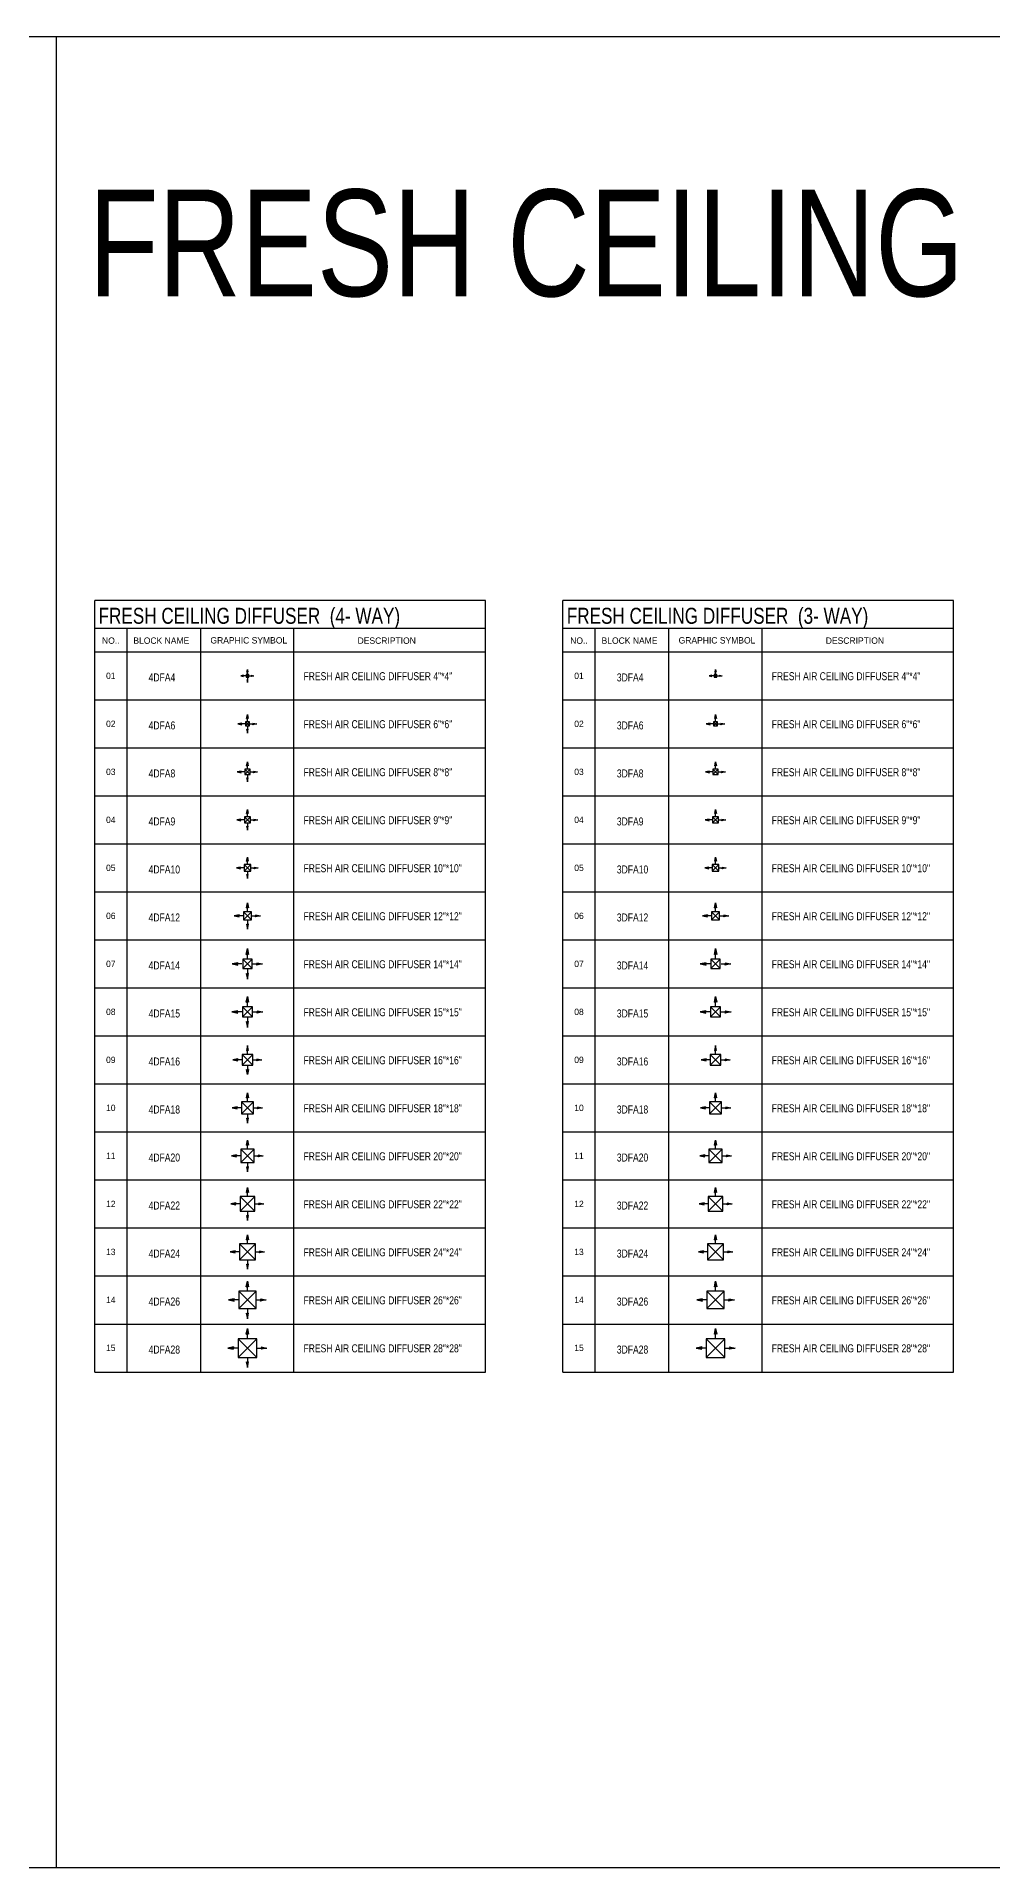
# Model space of a CAD drawing. Header units: millimetres. Extents: x 259256 to 648017, y 366981 to 480499.
# Drawn here: x 434062 to 469895, y 411861 to 480499 of the extents above; entities that cross this region are included whole.
import ezdxf
from ezdxf.enums import TextEntityAlignment as Align

# ---------------------------------------------------------------- set-up
doc = ezdxf.new("R2010")
doc.units = ezdxf.units.MM
doc.layers.get('0').update_dxf_attribs({"color": 254})
for name, color, linetype in [('11-F-A-DUCT', 11, 'Continuous'), ('40-REFERENCE-DRAWINGS-0-35', 40, 'Continuous'), ('FRESH GRILL', 13, 'Continuous')]:
    doc.layers.add(name, color=color, linetype=linetype)
doc.styles.add('STENCIL', font='stencil.shx')
doc.styles.add('style2', font='stencil.shx')

# ---------------------------------------------------------------- blocks, each defined once
blk = doc.blocks.new('4DFA4')
at = {"color": 13}
for p, q in [((-144, 20), (-244, 0)), ((50, 50), (-50, -50)), ((-50, 50), (50, -50)), ((-20, 144), (0, 244)), ((-20, 144), (0, 152)), ((0, 75), (0, 244)), ((0, 244), (20, 144)), ((20, 144), (0, 152)), ((75, 0), (244, 0)), ((144, 20), (244, 0)), ((144, 20), (152, 0)), ((144, -20), (152, 0)), ((244, 0), (144, -20)), ((-75, 0), (-244, 0)), ((-244, 0), (-144, -20)), ((-20, -144), (0, -244)), ((-20, -144), (0, -152)), ((0, -75), (0, -244)), ((20, -144), (0, -152)), ((0, -244), (20, -144))]:
    blk.add_line(p, q, dxfattribs=at)
at = {"color": 12}
blk.add_lwpolyline([(-50, -50), (50, -50), (50, 50), (-50, 50)], close=True, dxfattribs=at)
at = {"color": 13}
for points in [[(-144, 20), (-152, 0), (-244, 0)], [(-20, 144), (0, 152), (0, 244)], [(20, 144), (0, 152), (0, 244)], [(144, 20), (152, 0), (244, 0)], [(144, -20), (152, 0), (244, 0)], [(-144, -20), (-152, 0), (-244, 0)], [(-20, -144), (0, -152), (0, -244)], [(20, -144), (0, -152), (0, -244)]]:
    blk.add_solid(points, dxfattribs=at)
blk = doc.blocks.new('4DFA6')
at = {"color": 13}
for p, q in [((-203.125, 30), (-353.125, 0)), ((-100, 0), (-353.125, 0)), ((-353.125, 0), (-203.125, -30)), ((-203.125, 30), (-215.625, 0)), ((-203.125, -30), (-215.625, 0)), ((75, 75), (-75, -75)), ((-75, 75), (75, -75)), ((-30, 203.125), (0, 353.125)), ((-30, 203.125), (0, 215.625)), ((0, 100), (0, 353.125)), ((0, 353.125), (30, 203.125)), ((30, 203.125), (0, 215.625)), ((100, 0), (353.125, 0)), ((203.125, 30), (353.125, 0)), ((203.125, 30), (215.625, 0)), ((203.125, -30), (215.625, 0)), ((353.125, 0), (203.125, -30)), ((-30, -203.125), (0, -353.125)), ((-30, -203.125), (0, -215.625)), ((0, -100), (0, -353.125)), ((30, -203.125), (0, -215.625)), ((0, -353.125), (30, -203.125))]:
    blk.add_line(p, q, dxfattribs=at)
at = {"color": 12}
blk.add_lwpolyline([(-75, -75), (75, -75), (75, 75), (-75, 75)], close=True, dxfattribs=at)
at = {"color": 13}
for points in [[(-203.125, 30), (-215.625, 0), (-353.125, 0)], [(-203.125, -30), (-215.625, 0), (-353.125, 0)], [(-30, 203.125), (0, 215.625), (0, 353.125)], [(30, 203.125), (0, 215.625), (0, 353.125)], [(203.125, 30), (215.625, 0), (353.125, 0)], [(203.125, -30), (215.625, 0), (353.125, 0)], [(-30, -203.125), (0, -215.625), (0, -353.125)], [(30, -203.125), (0, -215.625), (0, -353.125)]]:
    blk.add_solid(points, dxfattribs=at)
blk = doc.blocks.new('4DFA8')
at = {"color": 13}
for p, q in [((-228.125, 30), (-378.125, 0)), ((-125, 0), (-378.125, 0)), ((-378.125, 0), (-228.125, -30)), ((-228.125, 30), (-240.625, 0)), ((-228.125, -30), (-240.625, 0)), ((100, 100), (-100, -100)), ((-100, 100), (100, -100)), ((-30, 228.125), (0, 378.125)), ((-30, 228.125), (0, 240.625)), ((0, 125), (0, 378.125)), ((0, 378.125), (30, 228.125)), ((30, 228.125), (0, 240.625)), ((125, 0), (378.125, 0)), ((228.125, 30), (378.125, 0)), ((228.125, 30), (240.625, 0)), ((228.125, -30), (240.625, 0)), ((378.125, 0), (228.125, -30)), ((-30, -228.125), (0, -378.125)), ((-30, -228.125), (0, -240.625)), ((0, -125), (0, -378.125)), ((30, -228.125), (0, -240.625)), ((0, -378.125), (30, -228.125))]:
    blk.add_line(p, q, dxfattribs=at)
at = {"color": 12}
blk.add_lwpolyline([(-100, -100), (100, -100), (100, 100), (-100, 100)], close=True, dxfattribs=at)
at = {"color": 13}
for points in [[(-228.125, 30), (-240.625, 0), (-378.125, 0)], [(-228.125, -30), (-240.625, 0), (-378.125, 0)], [(-30, 228.125), (0, 240.625), (0, 378.125)], [(30, 228.125), (0, 240.625), (0, 378.125)], [(228.125, 30), (240.625, 0), (378.125, 0)], [(228.125, -30), (240.625, 0), (378.125, 0)], [(-30, -228.125), (0, -240.625), (0, -378.125)], [(30, -228.125), (0, -240.625), (0, -378.125)]]:
    blk.add_solid(points, dxfattribs=at)
blk = doc.blocks.new('4DFA10')
at = {"color": 13}
for p, q in [((-253.125, 30), (-403.125, 0)), ((-150, 0), (-403.125, 0)), ((-403.125, 0), (-253.125, -30)), ((-253.125, 30), (-265.625, 0)), ((-253.125, -30), (-265.625, 0)), ((125, 125), (-125, -125)), ((-125, 125), (125, -125)), ((-30, 253.125), (0, 403.125)), ((-30, 253.125), (0, 265.625)), ((0, 150), (0, 403.125)), ((0, 403.125), (30, 253.125)), ((30, 253.125), (0, 265.625)), ((150, 0), (403.125, 0)), ((253.125, 30), (403.125, 0)), ((253.125, 30), (265.625, 0)), ((253.125, -30), (265.625, 0)), ((403.125, 0), (253.125, -30)), ((-30, -253.125), (0, -403.125)), ((-30, -253.125), (0, -265.625)), ((0, -150), (0, -403.125)), ((30, -253.125), (0, -265.625)), ((0, -403.125), (30, -253.125))]:
    blk.add_line(p, q, dxfattribs=at)
at = {"color": 12}
blk.add_lwpolyline([(-125, -125), (125, -125), (125, 125), (-125, 125)], close=True, dxfattribs=at)
at = {"color": 13}
for points in [[(-253.125, 30), (-265.625, 0), (-403.125, 0)], [(-253.125, -30), (-265.625, 0), (-403.125, 0)], [(-30, 253.125), (0, 265.625), (0, 403.125)], [(30, 253.125), (0, 265.625), (0, 403.125)], [(253.125, 30), (265.625, 0), (403.125, 0)], [(253.125, -30), (265.625, 0), (403.125, 0)], [(-30, -253.125), (0, -265.625), (0, -403.125)], [(30, -253.125), (0, -265.625), (0, -403.125)]]:
    blk.add_solid(points, dxfattribs=at)
blk = doc.blocks.new('4DFA12')
at = {"color": 13}
for p, q in [((-303.90625, 37.5), (-491.40625, 0)), ((-175, 0), (-491.40625, 0)), ((-491.40625, 0), (-303.90625, -37.5)), ((-303.90625, 37.5), (-319.53125, 0)), ((-303.90625, -37.5), (-319.53125, 0)), ((150, 150), (-150, -150)), ((-150, 150), (150, -150)), ((-37.5, 303.90625), (0, 491.40625)), ((-37.5, 303.90625), (0, 319.53125)), ((0, 175), (0, 491.40625)), ((0, 491.40625), (37.5, 303.90625)), ((37.5, 303.90625), (0, 319.53125)), ((175, 0), (491.40625, 0)), ((303.90625, 37.5), (491.40625, 0)), ((303.90625, 37.5), (319.53125, 0)), ((303.90625, -37.5), (319.53125, 0)), ((491.40625, 0), (303.90625, -37.5)), ((-37.5, -303.90625), (0, -491.40625)), ((-37.5, -303.90625), (0, -319.53125)), ((0, -175), (0, -491.40625)), ((37.5, -303.90625), (0, -319.53125)), ((0, -491.40625), (37.5, -303.90625))]:
    blk.add_line(p, q, dxfattribs=at)
at = {"color": 12}
blk.add_lwpolyline([(-150, -150), (150, -150), (150, 150), (-150, 150)], close=True, dxfattribs=at)
at = {"color": 13}
for points in [[(-303.90625, 37.5), (-319.53125, 0), (-491.40625, 0)], [(-303.90625, -37.5), (-319.53125, 0), (-491.40625, 0)], [(-37.5, 303.90625), (0, 319.53125), (0, 491.40625)], [(37.5, 303.90625), (0, 319.53125), (0, 491.40625)], [(303.90625, 37.5), (319.53125, 0), (491.40625, 0)], [(303.90625, -37.5), (319.53125, 0), (491.40625, 0)], [(-37.5, -303.90625), (0, -319.53125), (0, -491.40625)], [(37.5, -303.90625), (0, -319.53125), (0, -491.40625)]]:
    blk.add_solid(points, dxfattribs=at)
blk = doc.blocks.new('4DFA14')
at = {"color": 13}
for p, q in [((-355, 44), (-573, 0)), ((-204, 0), (-573, 0)), ((-573, 0), (-355, -44)), ((-355, 44), (-373, 0)), ((-355, -44), (-373, 0)), ((175, 175), (-175, -175)), ((-175, 175), (175, -175)), ((-44, 355), (0, 573)), ((-44, 355), (0, 373)), ((0, 204), (0, 573)), ((0, 573), (44, 355)), ((44, 355), (0, 373)), ((204, 0), (573, 0)), ((355, 44), (573, 0)), ((355, 44), (373, 0)), ((355, -44), (373, 0)), ((573, 0), (355, -44)), ((-44, -355), (0, -573)), ((-44, -355), (0, -373)), ((0, -204), (0, -573)), ((44, -355), (0, -373)), ((0, -573), (44, -355))]:
    blk.add_line(p, q, dxfattribs=at)
at = {"color": 12}
blk.add_lwpolyline([(-175, -175), (175, -175), (175, 175), (-175, 175)], close=True, dxfattribs=at)
at = {"color": 13}
for points in [[(-355, 44), (-373, 0), (-573, 0)], [(-355, -44), (-373, 0), (-573, 0)], [(-44, 355), (0, 373), (0, 573)], [(44, 355), (0, 373), (0, 573)], [(355, 44), (373, 0), (573, 0)], [(355, -44), (373, 0), (573, 0)], [(-44, -355), (0, -373), (0, -573)], [(44, -355), (0, -373), (0, -573)]]:
    blk.add_solid(points, dxfattribs=at)
blk = doc.blocks.new('4DFA16')
at = {"color": 13}
for p, q in [((-353.90625, 37.5), (-541.40625, 0)), ((-225, 0), (-541.40625, 0)), ((-541.40625, 0), (-353.90625, -37.5)), ((-353.90625, 37.5), (-369.53125, 0)), ((-353.90625, -37.5), (-369.53125, 0)), ((200, 200), (-200, -200)), ((-200, 200), (200, -200)), ((0, 541.40625), (-37.5, 353.90625)), ((-37.5, 353.90625), (0, 369.53125)), ((0, 225), (0, 541.40625)), ((37.5, 353.90625), (0, 541.40625)), ((37.5, 353.90625), (0, 369.53125)), ((225, 0), (541.40625, 0)), ((353.90625, 37.5), (541.40625, 0)), ((353.90625, 37.5), (369.53125, 0)), ((353.90625, -37.5), (369.53125, 0)), ((541.40625, 0), (353.90625, -37.5)), ((-37.5, -353.90625), (0, -369.53125)), ((0, -541.40625), (-37.5, -353.90625)), ((0, -225), (0, -541.40625)), ((37.5, -353.90625), (0, -541.40625)), ((37.5, -353.90625), (0, -369.53125))]:
    blk.add_line(p, q, dxfattribs=at)
at = {"color": 12}
blk.add_lwpolyline([(-200, -200), (200, -200), (200, 200), (-200, 200)], close=True, dxfattribs=at)
at = {"color": 13}
for points in [[(-353.90625, 37.5), (-369.53125, 0), (-541.40625, 0)], [(-353.90625, -37.5), (-369.53125, 0), (-541.40625, 0)], [(-37.5, 353.90625), (0, 369.53125), (0, 541.40625)], [(37.5, 353.90625), (0, 369.53125), (0, 541.40625)], [(353.90625, 37.5), (369.53125, 0), (541.40625, 0)], [(353.90625, -37.5), (369.53125, 0), (541.40625, 0)], [(-37.5, -353.90625), (0, -369.53125), (0, -541.40625)], [(37.5, -353.90625), (0, -369.53125), (0, -541.40625)]]:
    blk.add_solid(points, dxfattribs=at)
blk = doc.blocks.new('4DFA18')
at = {"color": 13}
for p, q in [((-378.90625, 37.5), (-566.40625, 0)), ((-250, 0), (-566.40625, 0)), ((-566.40625, 0), (-378.90625, -37.5)), ((-378.90625, 37.5), (-394.53125, 0)), ((-378.90625, -37.5), (-394.53125, 0)), ((225, 225), (-225, -225)), ((-225, 225), (225, -225)), ((-37.5, 378.90625), (0, 566.40625)), ((-37.5, 378.90625), (0, 394.53125)), ((0, 250), (0, 566.40625)), ((0, 566.40625), (37.5, 378.90625)), ((37.5, 378.90625), (0, 394.53125)), ((250, 0), (566.40625, 0)), ((378.90625, 37.5), (566.40625, 0)), ((378.90625, 37.5), (394.53125, 0)), ((378.90625, -37.5), (394.53125, 0)), ((566.40625, 0), (378.90625, -37.5)), ((-37.5, -378.90625), (0, -566.40625)), ((-37.5, -378.90625), (0, -394.53125)), ((0, -250), (0, -566.40625)), ((37.5, -378.90625), (0, -394.53125)), ((0, -566.40625), (37.5, -378.90625))]:
    blk.add_line(p, q, dxfattribs=at)
at = {"color": 12}
blk.add_lwpolyline([(-225, -225), (225, -225), (225, 225), (-225, 225)], close=True, dxfattribs=at)
at = {"color": 13}
for points in [[(-378.90625, 37.5), (-394.53125, 0), (-566.40625, 0)], [(-378.90625, -37.5), (-394.53125, 0), (-566.40625, 0)], [(-37.5, 378.90625), (0, 394.53125), (0, 566.40625)], [(37.5, 378.90625), (0, 394.53125), (0, 566.40625)], [(378.90625, 37.5), (394.53125, 0), (566.40625, 0)], [(378.90625, -37.5), (394.53125, 0), (566.40625, 0)], [(-37.5, -378.90625), (0, -394.53125), (0, -566.40625)], [(37.5, -378.90625), (0, -394.53125), (0, -566.40625)]]:
    blk.add_solid(points, dxfattribs=at)
blk = doc.blocks.new('4DFA20')
at = {"color": 13}
for p, q in [((-403.90625, 37.5), (-591.40625, 0)), ((-275, 0), (-591.40625, 0)), ((-591.40625, 0), (-403.90625, -37.5)), ((-403.90625, 37.5), (-419.53125, 0)), ((-403.90625, -37.5), (-419.53125, 0)), ((250, 250), (-250, -250)), ((-250, 250), (250, -250)), ((-37.5, 403.90625), (0, 591.40625)), ((-37.5, 403.90625), (0, 419.53125)), ((0, 275), (0, 591.40625)), ((0, 591.40625), (37.5, 403.90625)), ((37.5, 403.90625), (0, 419.53125)), ((275, 0), (591.40625, 0)), ((403.90625, 37.5), (591.40625, 0)), ((403.90625, 37.5), (419.53125, 0)), ((403.90625, -37.5), (419.53125, 0)), ((591.40625, 0), (403.90625, -37.5)), ((-37.5, -403.90625), (0, -591.40625)), ((-37.5, -403.90625), (0, -419.53125)), ((0, -275), (0, -591.40625)), ((37.5, -403.90625), (0, -419.53125)), ((0, -591.40625), (37.5, -403.90625))]:
    blk.add_line(p, q, dxfattribs=at)
at = {"color": 12}
blk.add_lwpolyline([(-250, -250), (250, -250), (250, 250), (-250, 250)], close=True, dxfattribs=at)
at = {"color": 13}
for points in [[(-403.90625, 37.5), (-419.53125, 0), (-591.40625, 0)], [(-403.90625, -37.5), (-419.53125, 0), (-591.40625, 0)], [(-37.5, 403.90625), (0, 419.53125), (0, 591.40625)], [(37.5, 403.90625), (0, 419.53125), (0, 591.40625)], [(403.90625, 37.5), (419.53125, 0), (591.40625, 0)], [(403.90625, -37.5), (419.53125, 0), (591.40625, 0)], [(-37.5, -403.90625), (0, -419.53125), (0, -591.40625)], [(37.5, -403.90625), (0, -419.53125), (0, -591.40625)]]:
    blk.add_solid(points, dxfattribs=at)
blk = doc.blocks.new('4DFA22')
at = {"color": 13}
for p, q in [((-428.90625, 37.5), (-616.40625, 0)), ((-300, 0), (-616.40625, 0)), ((-616.40625, 0), (-428.90625, -37.5)), ((-428.90625, 37.5), (-444.53125, 0)), ((-428.90625, -37.5), (-444.53125, 0)), ((275, 275), (-275, -275)), ((-275, 275), (275, -275)), ((-37.5, 428.90625), (0, 616.40625)), ((-37.5, 428.90625), (0, 444.53125)), ((0, 300), (0, 616.40625)), ((0, 616.40625), (37.5, 428.90625)), ((37.5, 428.90625), (0, 444.53125)), ((300, 0), (616.40625, 0)), ((428.90625, 37.5), (616.40625, 0)), ((428.90625, 37.5), (444.53125, 0)), ((428.90625, -37.5), (444.53125, 0)), ((616.40625, 0), (428.90625, -37.5)), ((-37.5, -428.90625), (0, -616.40625)), ((-37.5, -428.90625), (0, -444.53125)), ((0, -300), (0, -616.40625)), ((37.5, -428.90625), (0, -444.53125)), ((0, -616.40625), (37.5, -428.90625))]:
    blk.add_line(p, q, dxfattribs=at)
at = {"color": 12}
blk.add_lwpolyline([(-275, -275), (275, -275), (275, 275), (-275, 275)], close=True, dxfattribs=at)
at = {"color": 13}
for points in [[(-428.90625, 37.5), (-444.53125, 0), (-616.40625, 0)], [(-428.90625, -37.5), (-444.53125, 0), (-616.40625, 0)], [(-37.5, 428.90625), (0, 444.53125), (0, 616.40625)], [(37.5, 428.90625), (0, 444.53125), (0, 616.40625)], [(428.90625, 37.5), (444.53125, 0), (616.40625, 0)], [(428.90625, -37.5), (444.53125, 0), (616.40625, 0)], [(-37.5, -428.90625), (0, -444.53125), (0, -616.40625)], [(37.5, -428.90625), (0, -444.53125), (0, -616.40625)]]:
    blk.add_solid(points, dxfattribs=at)
blk = doc.blocks.new('4DFA24')
at = {"color": 13}
for p, q in [((-454, 37), (-641, 0)), ((-454, 37), (-470, 0)), ((300, 300), (-300, -300)), ((-300, 300), (300, -300)), ((-38, 454), (0, 641)), ((-38, 454), (0, 470)), ((0, 325), (0, 641)), ((0, 641), (37, 454)), ((37, 454), (0, 470)), ((325, 0), (641, 0)), ((454, 37), (641, 0)), ((454, 37), (470, 0)), ((454, -38), (470, 0)), ((641, 0), (454, -38)), ((-325, 0), (-641, 0)), ((-641, 0), (-454, -38)), ((-454, -38), (-470, 0)), ((-38, -454), (0, -641)), ((-38, -454), (0, -470)), ((0, -325), (0, -641)), ((37, -454), (0, -470)), ((0, -641), (37, -454))]:
    blk.add_line(p, q, dxfattribs=at)
at = {"color": 12}
blk.add_lwpolyline([(-300, -300), (300, -300), (300, 300), (-300, 300)], close=True, dxfattribs=at)
at = {"color": 13}
for points in [[(-454, 37), (-470, 0), (-641, 0)], [(-38, 454), (0, 470), (0, 641)], [(37, 454), (0, 470), (0, 641)], [(454, 37), (470, 0), (641, 0)], [(454, -38), (470, 0), (641, 0)], [(-454, -38), (-470, 0), (-641, 0)], [(-38, -454), (0, -470), (0, -641)], [(37, -454), (0, -470), (0, -641)]]:
    blk.add_solid(points, dxfattribs=at)
blk = doc.blocks.new('4DFA26')
at = {"color": 13}
for p, q in [((-42, 495), (0, 706)), ((0, 350), (0, 706)), ((0, 706), (42, 495)), ((-495, 42), (-706, 0)), ((-495, 42), (-513, 0)), ((325, 325), (-325, -325)), ((-325, 325), (325, -325)), ((-42, 495), (0, 513)), ((42, 495), (0, 513)), ((350, 0), (706, 0)), ((495, 42), (706, 0)), ((495, 42), (513, 0)), ((495, -42), (513, 0)), ((706, 0), (495, -42)), ((-350, 0), (-706, 0)), ((-706, 0), (-495, -42)), ((-495, -42), (-513, 0)), ((-42, -495), (0, -706)), ((-42, -495), (0, -513)), ((0, -350), (0, -706)), ((42, -495), (0, -513)), ((0, -706), (42, -495))]:
    blk.add_line(p, q, dxfattribs=at)
at = {"color": 12}
blk.add_lwpolyline([(-325, -325), (325, -325), (325, 325), (-325, 325)], close=True, dxfattribs=at)
at = {"color": 13}
for points in [[(-42, 495), (0, 513), (0, 706)], [(42, 495), (0, 513), (0, 706)], [(-495, 42), (-513, 0), (-706, 0)], [(495, 42), (513, 0), (706, 0)], [(495, -42), (513, 0), (706, 0)], [(-495, -42), (-513, 0), (-706, 0)], [(-42, -495), (0, -513), (0, -706)], [(42, -495), (0, -513), (0, -706)]]:
    blk.add_solid(points, dxfattribs=at)
blk = doc.blocks.new('4DFA28')
at = {"color": 13}
for p, q in [((-42, 520), (0, 731)), ((0, 375), (0, 731)), ((0, 731), (42, 520)), ((-520, 42), (-731, 0)), ((-375, 0), (-731, 0)), ((-731, 0), (-520, -42)), ((-520, 42), (-538, 0)), ((-520, -42), (-538, 0)), ((350, 350), (-350, -350)), ((-350, 350), (350, -350)), ((-42, 520), (0, 538)), ((42, 520), (0, 538)), ((375, 0), (731, 0)), ((520, 42), (731, 0)), ((520, 42), (538, 0)), ((520, -42), (538, 0)), ((731, 0), (520, -42)), ((-42, -520), (0, -731)), ((-42, -520), (0, -538)), ((0, -375), (0, -731)), ((42, -520), (0, -538)), ((0, -731), (42, -520))]:
    blk.add_line(p, q, dxfattribs=at)
at = {"color": 12}
blk.add_lwpolyline([(-350, -350), (350, -350), (350, 350), (-350, 350)], close=True, dxfattribs=at)
at = {"color": 13}
for points in [[(-42, 520), (0, 538), (0, 731)], [(42, 520), (0, 538), (0, 731)], [(-520, 42), (-538, 0), (-731, 0)], [(-520, -42), (-538, 0), (-731, 0)], [(520, 42), (538, 0), (731, 0)], [(520, -42), (538, 0), (731, 0)], [(-42, -520), (0, -538), (0, -731)], [(42, -520), (0, -538), (0, -731)]]:
    blk.add_solid(points, dxfattribs=at)
blk = doc.blocks.new('3DFA4')
at = {"color": 13}
for p, q in [((-144, 20), (-244, 0)), ((50, 50), (-50, -50)), ((-50, 50), (50, -50)), ((-20, 144), (0, 244)), ((-20, 144), (0, 152)), ((0, 75), (0, 244)), ((0, 244), (20, 144)), ((20, 144), (0, 152)), ((75, 0), (244, 0)), ((144, 20), (244, 0)), ((144, 20), (152, 0)), ((144, -20), (152, 0)), ((244, 0), (144, -20)), ((-75, 0), (-244, 0)), ((-244, 0), (-144, -20))]:
    blk.add_line(p, q, dxfattribs=at)
at = {"color": 12}
blk.add_lwpolyline([(-50, -50), (50, -50), (50, 50), (-50, 50)], close=True, dxfattribs=at)
at = {"color": 13}
for points in [[(-144, 20), (-152, 0), (-244, 0)], [(-20, 144), (0, 152), (0, 244)], [(20, 144), (0, 152), (0, 244)], [(144, 20), (152, 0), (244, 0)], [(144, -20), (152, 0), (244, 0)], [(-144, -20), (-152, 0), (-244, 0)]]:
    blk.add_solid(points, dxfattribs=at)
blk = doc.blocks.new('3DFA6')
at = {"color": 13}
for p, q in [((-203.125, 30), (-353.125, 0)), ((-100, 0), (-353.125, 0)), ((-353.125, 0), (-203.125, -30)), ((-203.125, 30), (-215.625, 0)), ((-203.125, -30), (-215.625, 0)), ((75, 75), (-75, -75)), ((-75, 75), (75, -75)), ((-30, 203.125), (0, 353.125)), ((-30, 203.125), (0, 215.625)), ((0, 100), (0, 353.125)), ((0, 353.125), (30, 203.125)), ((30, 203.125), (0, 215.625)), ((100, 0), (353.125, 0)), ((203.125, 30), (353.125, 0)), ((203.125, 30), (215.625, 0)), ((203.125, -30), (215.625, 0)), ((353.125, 0), (203.125, -30))]:
    blk.add_line(p, q, dxfattribs=at)
at = {"color": 12}
blk.add_lwpolyline([(-75, -75), (75, -75), (75, 75), (-75, 75)], close=True, dxfattribs=at)
at = {"color": 13}
for points in [[(-203.125, 30), (-215.625, 0), (-353.125, 0)], [(-203.125, -30), (-215.625, 0), (-353.125, 0)], [(-30, 203.125), (0, 215.625), (0, 353.125)], [(30, 203.125), (0, 215.625), (0, 353.125)], [(203.125, 30), (215.625, 0), (353.125, 0)], [(203.125, -30), (215.625, 0), (353.125, 0)]]:
    blk.add_solid(points, dxfattribs=at)
blk = doc.blocks.new('3DFA8')
at = {"color": 13}
for p, q in [((-228.125, 30), (-378.125, 0)), ((-125, 0), (-378.125, 0)), ((-378.125, 0), (-228.125, -30)), ((-228.125, 30), (-240.625, 0)), ((-228.125, -30), (-240.625, 0)), ((100, 100), (-100, -100)), ((-100, 100), (100, -100)), ((-30, 228.125), (0, 378.125)), ((-30, 228.125), (0, 240.625)), ((0, 125), (0, 378.125)), ((0, 378.125), (30, 228.125)), ((30, 228.125), (0, 240.625)), ((125, 0), (378.125, 0)), ((228.125, 30), (378.125, 0)), ((228.125, 30), (240.625, 0)), ((228.125, -30), (240.625, 0)), ((378.125, 0), (228.125, -30))]:
    blk.add_line(p, q, dxfattribs=at)
at = {"color": 12}
blk.add_lwpolyline([(-100, -100), (100, -100), (100, 100), (-100, 100)], close=True, dxfattribs=at)
at = {"color": 13}
for points in [[(-228.125, 30), (-240.625, 0), (-378.125, 0)], [(-228.125, -30), (-240.625, 0), (-378.125, 0)], [(-30, 228.125), (0, 240.625), (0, 378.125)], [(30, 228.125), (0, 240.625), (0, 378.125)], [(228.125, 30), (240.625, 0), (378.125, 0)], [(228.125, -30), (240.625, 0), (378.125, 0)]]:
    blk.add_solid(points, dxfattribs=at)
blk = doc.blocks.new('3DFA10')
at = {"color": 13}
for p, q in [((-253.125, 30), (-403.125, 0)), ((-150, 0), (-403.125, 0)), ((-403.125, 0), (-253.125, -30)), ((-253.125, 30), (-265.625, 0)), ((-253.125, -30), (-265.625, 0)), ((125, 125), (-125, -125)), ((-125, 125), (125, -125)), ((-30, 253.125), (0, 403.125)), ((-30, 253.125), (0, 265.625)), ((0, 150), (0, 403.125)), ((0, 403.125), (30, 253.125)), ((30, 253.125), (0, 265.625)), ((150, 0), (403.125, 0)), ((253.125, 30), (403.125, 0)), ((253.125, 30), (265.625, 0)), ((253.125, -30), (265.625, 0)), ((403.125, 0), (253.125, -30))]:
    blk.add_line(p, q, dxfattribs=at)
at = {"color": 12}
blk.add_lwpolyline([(-125, -125), (125, -125), (125, 125), (-125, 125)], close=True, dxfattribs=at)
at = {"color": 13}
for points in [[(-253.125, 30), (-265.625, 0), (-403.125, 0)], [(-253.125, -30), (-265.625, 0), (-403.125, 0)], [(-30, 253.125), (0, 265.625), (0, 403.125)], [(30, 253.125), (0, 265.625), (0, 403.125)], [(253.125, 30), (265.625, 0), (403.125, 0)], [(253.125, -30), (265.625, 0), (403.125, 0)]]:
    blk.add_solid(points, dxfattribs=at)
blk = doc.blocks.new('3DFA12')
at = {"color": 13}
for p, q in [((-303.90625, 37.5), (-491.40625, 0)), ((-175, 0), (-491.40625, 0)), ((-491.40625, 0), (-303.90625, -37.5)), ((-303.90625, 37.5), (-319.53125, 0)), ((-303.90625, -37.5), (-319.53125, 0)), ((150, 150), (-150, -150)), ((-150, 150), (150, -150)), ((-37.5, 303.90625), (0, 491.40625)), ((-37.5, 303.90625), (0, 319.53125)), ((0, 175), (0, 491.40625)), ((0, 491.40625), (37.5, 303.90625)), ((37.5, 303.90625), (0, 319.53125)), ((175, 0), (491.40625, 0)), ((303.90625, 37.5), (491.40625, 0)), ((303.90625, 37.5), (319.53125, 0)), ((303.90625, -37.5), (319.53125, 0)), ((491.40625, 0), (303.90625, -37.5))]:
    blk.add_line(p, q, dxfattribs=at)
at = {"color": 12}
blk.add_lwpolyline([(-150, -150), (150, -150), (150, 150), (-150, 150)], close=True, dxfattribs=at)
at = {"color": 13}
for points in [[(-303.90625, 37.5), (-319.53125, 0), (-491.40625, 0)], [(-303.90625, -37.5), (-319.53125, 0), (-491.40625, 0)], [(-37.5, 303.90625), (0, 319.53125), (0, 491.40625)], [(37.5, 303.90625), (0, 319.53125), (0, 491.40625)], [(303.90625, 37.5), (319.53125, 0), (491.40625, 0)], [(303.90625, -37.5), (319.53125, 0), (491.40625, 0)]]:
    blk.add_solid(points, dxfattribs=at)
blk = doc.blocks.new('3DFA14')
at = {"color": 13}
for p, q in [((-355, 44), (-573, 0)), ((-204, 0), (-573, 0)), ((-573, 0), (-355, -44)), ((-355, 44), (-373, 0)), ((-355, -44), (-373, 0)), ((175, 175), (-175, -175)), ((-175, 175), (175, -175)), ((-44, 355), (0, 573)), ((-44, 355), (0, 373)), ((0, 204), (0, 573)), ((0, 573), (44, 355)), ((44, 355), (0, 373)), ((204, 0), (573, 0)), ((355, 44), (573, 0)), ((355, 44), (373, 0)), ((355, -44), (373, 0)), ((573, 0), (355, -44))]:
    blk.add_line(p, q, dxfattribs=at)
at = {"color": 12}
blk.add_lwpolyline([(-175, -175), (175, -175), (175, 175), (-175, 175)], close=True, dxfattribs=at)
at = {"color": 13}
for points in [[(-355, 44), (-373, 0), (-573, 0)], [(-355, -44), (-373, 0), (-573, 0)], [(-44, 355), (0, 373), (0, 573)], [(44, 355), (0, 373), (0, 573)], [(355, 44), (373, 0), (573, 0)], [(355, -44), (373, 0), (573, 0)]]:
    blk.add_solid(points, dxfattribs=at)
blk = doc.blocks.new('3DFA16')
at = {"color": 13}
for p, q in [((-353.90625, 37.5), (-541.40625, 0)), ((-225, 0), (-541.40625, 0)), ((-541.40625, 0), (-353.90625, -37.5)), ((-353.90625, 37.5), (-369.53125, 0)), ((-353.90625, -37.5), (-369.53125, 0)), ((200, 200), (-200, -200)), ((-200, 200), (200, -200)), ((0, 541.40625), (-37.5, 353.90625)), ((-37.5, 353.90625), (0, 369.53125)), ((0, 225), (0, 541.40625)), ((37.5, 353.90625), (0, 541.40625)), ((37.5, 353.90625), (0, 369.53125)), ((225, 0), (541.40625, 0)), ((353.90625, 37.5), (541.40625, 0)), ((353.90625, 37.5), (369.53125, 0)), ((353.90625, -37.5), (369.53125, 0)), ((541.40625, 0), (353.90625, -37.5))]:
    blk.add_line(p, q, dxfattribs=at)
at = {"color": 12}
blk.add_lwpolyline([(-200, -200), (200, -200), (200, 200), (-200, 200)], close=True, dxfattribs=at)
at = {"color": 13}
for points in [[(-353.90625, 37.5), (-369.53125, 0), (-541.40625, 0)], [(-353.90625, -37.5), (-369.53125, 0), (-541.40625, 0)], [(-37.5, 353.90625), (0, 369.53125), (0, 541.40625)], [(37.5, 353.90625), (0, 369.53125), (0, 541.40625)], [(353.90625, 37.5), (369.53125, 0), (541.40625, 0)], [(353.90625, -37.5), (369.53125, 0), (541.40625, 0)]]:
    blk.add_solid(points, dxfattribs=at)
blk = doc.blocks.new('3DFA18')
at = {"color": 13}
for p, q in [((-378.90625, 37.5), (-566.40625, 0)), ((-250, 0), (-566.40625, 0)), ((-566.40625, 0), (-378.90625, -37.5)), ((-378.90625, 37.5), (-394.53125, 0)), ((-378.90625, -37.5), (-394.53125, 0)), ((225, 225), (-225, -225)), ((-225, 225), (225, -225)), ((-37.5, 378.90625), (0, 566.40625)), ((-37.5, 378.90625), (0, 394.53125)), ((0, 250), (0, 566.40625)), ((0, 566.40625), (37.5, 378.90625)), ((37.5, 378.90625), (0, 394.53125)), ((250, 0), (566.40625, 0)), ((378.90625, 37.5), (566.40625, 0)), ((378.90625, 37.5), (394.53125, 0)), ((378.90625, -37.5), (394.53125, 0)), ((566.40625, 0), (378.90625, -37.5))]:
    blk.add_line(p, q, dxfattribs=at)
at = {"color": 12}
blk.add_lwpolyline([(-225, -225), (225, -225), (225, 225), (-225, 225)], close=True, dxfattribs=at)
at = {"color": 13}
for points in [[(-378.90625, 37.5), (-394.53125, 0), (-566.40625, 0)], [(-378.90625, -37.5), (-394.53125, 0), (-566.40625, 0)], [(-37.5, 378.90625), (0, 394.53125), (0, 566.40625)], [(37.5, 378.90625), (0, 394.53125), (0, 566.40625)], [(378.90625, 37.5), (394.53125, 0), (566.40625, 0)], [(378.90625, -37.5), (394.53125, 0), (566.40625, 0)]]:
    blk.add_solid(points, dxfattribs=at)
blk = doc.blocks.new('3DFA20')
at = {"color": 13}
for p, q in [((-403.90625, 37.5), (-591.40625, 0)), ((-275, 0), (-591.40625, 0)), ((-591.40625, 0), (-403.90625, -37.5)), ((-403.90625, 37.5), (-419.53125, 0)), ((-403.90625, -37.5), (-419.53125, 0)), ((250, 250), (-250, -250)), ((-250, 250), (250, -250)), ((-37.5, 403.90625), (0, 591.40625)), ((-37.5, 403.90625), (0, 419.53125)), ((0, 275), (0, 591.40625)), ((0, 591.40625), (37.5, 403.90625)), ((37.5, 403.90625), (0, 419.53125)), ((275, 0), (591.40625, 0)), ((403.90625, 37.5), (591.40625, 0)), ((403.90625, 37.5), (419.53125, 0)), ((403.90625, -37.5), (419.53125, 0)), ((591.40625, 0), (403.90625, -37.5))]:
    blk.add_line(p, q, dxfattribs=at)
at = {"color": 12}
blk.add_lwpolyline([(-250, -250), (250, -250), (250, 250), (-250, 250)], close=True, dxfattribs=at)
at = {"color": 13}
for points in [[(-403.90625, 37.5), (-419.53125, 0), (-591.40625, 0)], [(-403.90625, -37.5), (-419.53125, 0), (-591.40625, 0)], [(-37.5, 403.90625), (0, 419.53125), (0, 591.40625)], [(37.5, 403.90625), (0, 419.53125), (0, 591.40625)], [(403.90625, 37.5), (419.53125, 0), (591.40625, 0)], [(403.90625, -37.5), (419.53125, 0), (591.40625, 0)]]:
    blk.add_solid(points, dxfattribs=at)
blk = doc.blocks.new('3DFA22')
at = {"color": 13}
for p, q in [((-428.90625, 37.5), (-616.40625, 0)), ((-300, 0), (-616.40625, 0)), ((-616.40625, 0), (-428.90625, -37.5)), ((-428.90625, 37.5), (-444.53125, 0)), ((-428.90625, -37.5), (-444.53125, 0)), ((275, 275), (-275, -275)), ((-275, 275), (275, -275)), ((-37.5, 428.90625), (0, 616.40625)), ((-37.5, 428.90625), (0, 444.53125)), ((0, 300), (0, 616.40625)), ((0, 616.40625), (37.5, 428.90625)), ((37.5, 428.90625), (0, 444.53125)), ((300, 0), (616.40625, 0)), ((428.90625, 37.5), (616.40625, 0)), ((428.90625, 37.5), (444.53125, 0)), ((428.90625, -37.5), (444.53125, 0)), ((616.40625, 0), (428.90625, -37.5))]:
    blk.add_line(p, q, dxfattribs=at)
at = {"color": 12}
blk.add_lwpolyline([(-275, -275), (275, -275), (275, 275), (-275, 275)], close=True, dxfattribs=at)
at = {"color": 13}
for points in [[(-428.90625, 37.5), (-444.53125, 0), (-616.40625, 0)], [(-428.90625, -37.5), (-444.53125, 0), (-616.40625, 0)], [(-37.5, 428.90625), (0, 444.53125), (0, 616.40625)], [(37.5, 428.90625), (0, 444.53125), (0, 616.40625)], [(428.90625, 37.5), (444.53125, 0), (616.40625, 0)], [(428.90625, -37.5), (444.53125, 0), (616.40625, 0)]]:
    blk.add_solid(points, dxfattribs=at)
blk = doc.blocks.new('3DFA24')
at = {"color": 13}
for p, q in [((-454, 37), (-641, 0)), ((-454, 37), (-470, 0)), ((300, 300), (-300, -300)), ((-300, 300), (300, -300)), ((-38, 454), (0, 641)), ((-38, 454), (0, 470)), ((0, 325), (0, 641)), ((0, 641), (37, 454)), ((37, 454), (0, 470)), ((325, 0), (641, 0)), ((454, 37), (641, 0)), ((454, 37), (470, 0)), ((454, -38), (470, 0)), ((641, 0), (454, -38)), ((-325, 0), (-641, 0)), ((-641, 0), (-454, -38)), ((-454, -38), (-470, 0))]:
    blk.add_line(p, q, dxfattribs=at)
at = {"color": 12}
blk.add_lwpolyline([(-300, -300), (300, -300), (300, 300), (-300, 300)], close=True, dxfattribs=at)
at = {"color": 13}
for points in [[(-454, 37), (-470, 0), (-641, 0)], [(-38, 454), (0, 470), (0, 641)], [(37, 454), (0, 470), (0, 641)], [(454, 37), (470, 0), (641, 0)], [(454, -38), (470, 0), (641, 0)], [(-454, -38), (-470, 0), (-641, 0)]]:
    blk.add_solid(points, dxfattribs=at)
blk = doc.blocks.new('3DFA26')
at = {"color": 13}
for p, q in [((-42, 495), (0, 706)), ((0, 350), (0, 706)), ((0, 706), (42, 495)), ((-495, 42), (-706, 0)), ((-495, 42), (-513, 0)), ((325, 325), (-325, -325)), ((-325, 325), (325, -325)), ((-42, 495), (0, 513)), ((42, 495), (0, 513)), ((350, 0), (706, 0)), ((495, 42), (706, 0)), ((495, 42), (513, 0)), ((495, -42), (513, 0)), ((706, 0), (495, -42)), ((-350, 0), (-706, 0)), ((-706, 0), (-495, -42)), ((-495, -42), (-513, 0))]:
    blk.add_line(p, q, dxfattribs=at)
at = {"color": 12}
blk.add_lwpolyline([(-325, -325), (325, -325), (325, 325), (-325, 325)], close=True, dxfattribs=at)
at = {"color": 13}
for points in [[(-42, 495), (0, 513), (0, 706)], [(42, 495), (0, 513), (0, 706)], [(-495, 42), (-513, 0), (-706, 0)], [(495, 42), (513, 0), (706, 0)], [(495, -42), (513, 0), (706, 0)], [(-495, -42), (-513, 0), (-706, 0)]]:
    blk.add_solid(points, dxfattribs=at)
blk = doc.blocks.new('3DFA28')
at = {"color": 13}
for p, q in [((-42, 520), (0, 731)), ((0, 375), (0, 731)), ((0, 731), (42, 520)), ((-520, 42), (-731, 0)), ((-375, 0), (-731, 0)), ((-731, 0), (-520, -42)), ((-520, 42), (-538, 0)), ((-520, -42), (-538, 0)), ((350, 350), (-350, -350)), ((-350, 350), (350, -350)), ((-42, 520), (0, 538)), ((42, 520), (0, 538)), ((375, 0), (731, 0)), ((520, 42), (731, 0)), ((520, 42), (538, 0)), ((520, -42), (538, 0)), ((731, 0), (520, -42))]:
    blk.add_line(p, q, dxfattribs=at)
at = {"color": 12}
blk.add_lwpolyline([(-350, -350), (350, -350), (350, 350), (-350, 350)], close=True, dxfattribs=at)
at = {"color": 13}
for points in [[(-42, 520), (0, 538), (0, 731)], [(42, 520), (0, 538), (0, 731)], [(-520, 42), (-538, 0), (-731, 0)], [(-520, -42), (-538, 0), (-731, 0)], [(520, 42), (538, 0), (731, 0)], [(520, -42), (538, 0), (731, 0)]]:
    blk.add_solid(points, dxfattribs=at)
blk = doc.blocks.new('4DFA9')
at = {"color": 13}
for p, q in [((-240.625, 30), (-390.625, 0)), ((-137.5, 0), (-390.625, 0)), ((-390.625, 0), (-240.625, -30)), ((-240.625, 30), (-253.125, 0)), ((-240.625, -30), (-253.125, 0)), ((112.5, 112.5), (-112.5, -112.5)), ((-112.5, 112.5), (112.5, -112.5)), ((-30, 240.625), (0, 390.625)), ((-30, 240.625), (0, 253.125)), ((0, 137.5), (0, 390.625)), ((0, 390.625), (30, 240.625)), ((30, 240.625), (0, 253.125)), ((137.5, 0), (390.625, 0)), ((240.625, 30), (390.625, 0)), ((240.625, 30), (253.125, 0)), ((240.625, -30), (253.125, 0)), ((390.625, 0), (240.625, -30)), ((-30, -240.625), (0, -390.625)), ((-30, -240.625), (0, -253.125)), ((0, -137.5), (0, -390.625)), ((30, -240.625), (0, -253.125)), ((0, -390.625), (30, -240.625))]:
    blk.add_line(p, q, dxfattribs=at)
at = {"color": 12}
blk.add_lwpolyline([(-112.5, -112.5), (112.5, -112.5), (112.5, 112.5), (-112.5, 112.5)], close=True, dxfattribs=at)
at = {"color": 13}
for points in [[(-240.625, 30), (-253.125, 0), (-390.625, 0)], [(-240.625, -30), (-253.125, 0), (-390.625, 0)], [(-30, 240.625), (0, 253.125), (0, 390.625)], [(30, 240.625), (0, 253.125), (0, 390.625)], [(240.625, 30), (253.125, 0), (390.625, 0)], [(240.625, -30), (253.125, 0), (390.625, 0)], [(-30, -240.625), (0, -253.125), (0, -390.625)], [(30, -240.625), (0, -253.125), (0, -390.625)]]:
    blk.add_solid(points, dxfattribs=at)
blk = doc.blocks.new('4DFA15')
at = {"color": 13}
for p, q in [((-363, 44), (-582, 0)), ((-212, 0), (-582, 0)), ((-582, 0), (-363, -44)), ((-363, 44), (-381, 0)), ((-363, -44), (-381, 0)), ((188, 188), (-188, -188)), ((-188, 188), (188, -188)), ((-44, 363), (0, 582)), ((-44, 363), (0, 381)), ((0, 212), (0, 582)), ((0, 582), (44, 363)), ((44, 363), (0, 381)), ((212, 0), (582, 0)), ((363, 44), (582, 0)), ((363, 44), (381, 0)), ((363, -44), (381, 0)), ((582, 0), (363, -44)), ((-44, -363), (0, -582)), ((-44, -363), (0, -381)), ((0, -212), (0, -582)), ((44, -363), (0, -381)), ((0, -582), (44, -363))]:
    blk.add_line(p, q, dxfattribs=at)
at = {"color": 12}
blk.add_lwpolyline([(-188, -188), (188, -188), (188, 188), (-188, 188)], close=True, dxfattribs=at)
at = {"color": 13}
for points in [[(-363, 44), (-381, 0), (-582, 0)], [(-363, -44), (-381, 0), (-582, 0)], [(-44, 363), (0, 381), (0, 582)], [(44, 363), (0, 381), (0, 582)], [(363, 44), (381, 0), (582, 0)], [(363, -44), (381, 0), (582, 0)], [(-44, -363), (0, -381), (0, -582)], [(44, -363), (0, -381), (0, -582)]]:
    blk.add_solid(points, dxfattribs=at)
blk = doc.blocks.new('3DFA15')
at = {"color": 13}
for p, q in [((-363, 44), (-582, 0)), ((-212, 0), (-582, 0)), ((-582, 0), (-363, -44)), ((-363, 44), (-381, 0)), ((-363, -44), (-381, 0)), ((188, 188), (-188, -188)), ((-188, 188), (188, -188)), ((-44, 363), (0, 582)), ((-44, 363), (0, 381)), ((0, 212), (0, 582)), ((0, 582), (44, 363)), ((44, 363), (0, 381)), ((212, 0), (582, 0)), ((363, 44), (582, 0)), ((363, 44), (381, 0)), ((363, -44), (381, 0)), ((582, 0), (363, -44))]:
    blk.add_line(p, q, dxfattribs=at)
at = {"color": 12}
blk.add_lwpolyline([(-188, -188), (188, -188), (188, 188), (-188, 188)], close=True, dxfattribs=at)
at = {"color": 13}
for points in [[(-363, 44), (-381, 0), (-582, 0)], [(-363, -44), (-381, 0), (-582, 0)], [(-44, 363), (0, 381), (0, 582)], [(44, 363), (0, 381), (0, 582)], [(363, 44), (381, 0), (582, 0)], [(363, -44), (381, 0), (582, 0)]]:
    blk.add_solid(points, dxfattribs=at)
blk = doc.blocks.new('3DFA9')
at = {"color": 13}
for p, q in [((-240.625, 30), (-390.625, 0)), ((-137.5, 0), (-390.625, 0)), ((-390.625, 0), (-240.625, -30)), ((-240.625, 30), (-253.125, 0)), ((-240.625, -30), (-253.125, 0)), ((112.5, 112.5), (-112.5, -112.5)), ((-112.5, 112.5), (112.5, -112.5)), ((-30, 240.625), (0, 390.625)), ((-30, 240.625), (0, 253.125)), ((0, 137.5), (0, 390.625)), ((0, 390.625), (30, 240.625)), ((30, 240.625), (0, 253.125)), ((137.5, 0), (390.625, 0)), ((240.625, 30), (390.625, 0)), ((240.625, 30), (253.125, 0)), ((240.625, -30), (253.125, 0)), ((390.625, 0), (240.625, -30))]:
    blk.add_line(p, q, dxfattribs=at)
at = {"color": 12}
blk.add_lwpolyline([(-112.5, -112.5), (112.5, -112.5), (112.5, 112.5), (-112.5, 112.5)], close=True, dxfattribs=at)
at = {"color": 13}
for points in [[(-240.625, 30), (-253.125, 0), (-390.625, 0)], [(-240.625, -30), (-253.125, 0), (-390.625, 0)], [(-30, 240.625), (0, 253.125), (0, 390.625)], [(30, 240.625), (0, 253.125), (0, 390.625)], [(240.625, 30), (253.125, 0), (390.625, 0)], [(240.625, -30), (253.125, 0), (390.625, 0)]]:
    blk.add_solid(points, dxfattribs=at)

msp = doc.modelspace()

# ---------------------------------------------------------------- linework, layer by layer
at = {"layer": '11-F-A-DUCT'}
for p, q in [((259256, 480499), (505002, 480499)), ((364576, 480499), (648017, 480499)), ((434789, 480499), (434789, 411861)), ((259256, 411861), (505002, 411861)), ((364576, 411861), (648017, 411861))]:
    msp.add_line(p, q, dxfattribs=at)
at = {"layer": 'FRESH GRILL'}
for p, q in [((436242, 430433), (436242, 459358)), ((450888, 430433), (450888, 459358)), ((453795, 430433), (453795, 459358)), ((468441, 430433), (468441, 459358)), ((436242, 458327), (450888, 458327)), ((437438, 458327), (437438, 430433)), ((440217, 430433), (440217, 458327)), ((443710, 430433), (443710, 458327)), ((453795, 458327), (468441, 458327)), ((454991, 458327), (454991, 430433)), ((457770, 430433), (457770, 458327)), ((461264, 430433), (461264, 458327)), ((436242, 457433), (450888, 457433)), ((453795, 457433), (468441, 457433)), ((436242, 455633), (450888, 455633)), ((453795, 455633), (468441, 455633)), ((436242, 453833), (450888, 453833)), ((453795, 453833), (468441, 453833)), ((436242, 452033), (450888, 452033)), ((453795, 452033), (468441, 452033)), ((436242, 450233), (450888, 450233)), ((453795, 450233), (468441, 450233)), ((436242, 448433), (450888, 448433)), ((453795, 448433), (468441, 448433)), ((436242, 446633), (450888, 446633)), ((453795, 446633), (468441, 446633)), ((436242, 444833), (450888, 444833)), ((453795, 444833), (468441, 444833)), ((436242, 443033), (450888, 443033)), ((453795, 443033), (468441, 443033)), ((436242, 441233), (450888, 441233)), ((453795, 441233), (468441, 441233)), ((436242, 439433), (450888, 439433)), ((453795, 439433), (468441, 439433)), ((436242, 437633), (450888, 437633)), ((453795, 437633), (468441, 437633)), ((436242, 435833), (450888, 435833)), ((453795, 435833), (468441, 435833)), ((436242, 434033), (450888, 434033)), ((453795, 434033), (468441, 434033)), ((436242, 432233), (450888, 432233)), ((453795, 432233), (468441, 432233)), ((436242, 430433), (450888, 430433)), ((453795, 430433), (468441, 430433))]:
    msp.add_line(p, q, dxfattribs=at)
for points in [[(450888, 459358), (436242, 459358)], [(468441, 459358), (453795, 459358)]]:
    msp.add_lwpolyline(points, dxfattribs=at)

# ---------------------------------------------------------------- block references
for name, p in [('4DFA4', (441963, 456533)), ('3DFA4', (459517, 456533)), ('4DFA6', (441963, 454733)), ('3DFA6', (459517, 454733)), ('4DFA8', (441963, 452933)), ('3DFA8', (459517, 452933)), ('4DFA9', (441963, 451133)), ('3DFA9', (459517, 451133)), ('4DFA10', (441963, 449333)), ('3DFA10', (459517, 449333)), ('4DFA12', (441963, 447533)), ('3DFA12', (459517, 447533)), ('4DFA14', (441963, 445733)), ('3DFA14', (459517, 445733)), ('4DFA15', (441963, 443933)), ('3DFA15', (459517, 443933)), ('4DFA16', (441963, 442133)), ('3DFA16', (459517, 442133)), ('4DFA18', (441963, 440333)), ('3DFA18', (459517, 440333)), ('4DFA20', (441963, 438533)), ('3DFA20', (459517, 438533)), ('4DFA22', (441963, 436733)), ('3DFA22', (459517, 436733)), ('4DFA24', (441963, 434933)), ('3DFA24', (459517, 434933)), ('4DFA26', (441963, 433133)), ('3DFA26', (459517, 433133)), ('4DFA28', (441963, 431333)), ('3DFA28', (459517, 431333))]:
    msp.add_blockref(name, p, dxfattribs=at)

# ---------------------------------------------------------------- texts
at = {"layer": '40-REFERENCE-DRAWINGS-0-35', "lineweight": 35, "style": 'STENCIL', "width": 0.8}
msp.add_text('FRESH CEILING DIFFUSER', height=4000, dxfattribs=at).set_placement((436015, 470766))
at = {"layer": 'FRESH GRILL', "lineweight": 35, "style": 'STENCIL', "width": 0.8}
for s, p in [('FRESH CEILING DIFFUSER  (4- WAY)', (436385, 458485)), ('FRESH CEILING DIFFUSER  (3- WAY)', (453938, 458485))]:
    msp.add_text(s, height=600, dxfattribs=at).set_placement(p)
at = {"layer": 'FRESH GRILL', "lineweight": 35, "style": 'STENCIL'}
for s, height, p in [('NO..', 239.1, (436843, 457854)), ('BLOCK NAME', 239.1, (438737, 457854)), ('GRAPHIC SYMBOL', 239.06, (442017, 457865)), ('DESCRIPTION', 239.06, (447188, 457854)), ('NO..', 239.1, (454396, 457854)), ('BLOCK NAME', 239.1, (456291, 457854)), ('GRAPHIC SYMBOL', 239.06, (459570, 457865)), ('DESCRIPTION', 239.06, (464741, 457854))]:
    msp.add_text(s, height=height, dxfattribs=at).set_placement(p, align=Align.MIDDLE)
at = {"layer": 'FRESH GRILL', "color": 4, "style": 'STENCIL'}
for s, p in [('01', (436843, 456536)), ('01', (454396, 456536)), ('02', (436843, 454736)), ('02', (454396, 454736)), ('03', (436843, 452936)), ('03', (454396, 452936)), ('04', (436843, 451136)), ('04', (454396, 451136)), ('05', (436843, 449336)), ('05', (454396, 449336)), ('06', (436843, 447536)), ('06', (454396, 447536)), ('07', (436843, 445736)), ('07', (454396, 445736)), ('08', (436843, 443936)), ('08', (454396, 443936)), ('09', (436843, 442136)), ('09', (454396, 442136)), ('10', (436843, 440336)), ('10', (454396, 440336)), ('11', (436843, 438536)), ('11', (454396, 438536)), ('12', (436843, 436736)), ('12', (454396, 436736)), ('13', (436843, 434936)), ('13', (454396, 434936)), ('14', (436843, 433136)), ('14', (454396, 433136)), ('15', (436843, 431336)), ('15', (454396, 431336))]:
    msp.add_text(s, height=239.1, dxfattribs=at).set_placement(p, align=Align.MIDDLE)
at = {"layer": 'FRESH GRILL', "color": 4, "style": 'style2', "width": 0.8}
for s, p in [('4DFA4', (438261, 456325)), ('FRESH AIR CEILING DIFFUSER 4"*4"', (444067, 456371)), ('3DFA4', (455815, 456325)), ('FRESH AIR CEILING DIFFUSER 4"*4"', (461620, 456371)), ('4DFA6', (438261, 454525)), ('FRESH AIR CEILING DIFFUSER 6"*6" ', (444067, 454571)), ('3DFA6', (455815, 454525)), ('FRESH AIR CEILING DIFFUSER 6"*6" ', (461620, 454571)), ('4DFA8', (438261, 452725)), ('FRESH AIR CEILING DIFFUSER 8"*8"', (444067, 452771)), ('3DFA8', (455815, 452725)), ('FRESH AIR CEILING DIFFUSER 8"*8"', (461620, 452771)), ('4DFA9', (438261, 450925)), ('FRESH AIR CEILING DIFFUSER 9"*9"', (444067, 450971)), ('3DFA9', (455815, 450925)), ('FRESH AIR CEILING DIFFUSER 9"*9"', (461620, 450971)), ('4DFA10', (438261, 449125)), ('FRESH AIR CEILING DIFFUSER 10"*10"', (444067, 449171)), ('3DFA10', (455815, 449125)), ('FRESH AIR CEILING DIFFUSER 10"*10"', (461620, 449171)), ('4DFA12', (438261, 447325)), ('FRESH AIR CEILING DIFFUSER 12"*12"', (444067, 447371)), ('3DFA12', (455815, 447325)), ('FRESH AIR CEILING DIFFUSER 12"*12"', (461620, 447371)), ('4DFA14', (438261, 445525)), ('FRESH AIR CEILING DIFFUSER 14"*14"', (444067, 445571)), ('3DFA14', (455815, 445525)), ('FRESH AIR CEILING DIFFUSER 14"*14"', (461620, 445571)), ('4DFA15', (438261, 443725)), ('FRESH AIR CEILING DIFFUSER 15"*15"', (444067, 443771)), ('3DFA15', (455815, 443725)), ('FRESH AIR CEILING DIFFUSER 15"*15"', (461620, 443771)), ('4DFA16', (438261, 441925)), ('FRESH AIR CEILING DIFFUSER 16"*16"', (444067, 441971)), ('3DFA16', (455815, 441925)), ('FRESH AIR CEILING DIFFUSER 16"*16"', (461620, 441971)), ('4DFA18', (438261, 440125)), ('FRESH AIR CEILING DIFFUSER 18"*18"', (444067, 440171)), ('3DFA18', (455815, 440125)), ('FRESH AIR CEILING DIFFUSER 18"*18"', (461620, 440171)), ('4DFA20', (438261, 438325)), ('FRESH AIR CEILING DIFFUSER 20"*20"', (444067, 438371)), ('3DFA20', (455815, 438325)), ('FRESH AIR CEILING DIFFUSER 20"*20"', (461620, 438371)), ('4DFA22', (438261, 436525)), ('FRESH AIR CEILING DIFFUSER 22"*22"', (444067, 436571)), ('3DFA22', (455815, 436525)), ('FRESH AIR CEILING DIFFUSER 22"*22"', (461620, 436571)), ('4DFA24', (438261, 434725)), ('FRESH AIR CEILING DIFFUSER 24"*24"', (444067, 434771)), ('3DFA24', (455815, 434725)), ('FRESH AIR CEILING DIFFUSER 24"*24"', (461620, 434771)), ('4DFA26', (438261, 432925)), ('FRESH AIR CEILING DIFFUSER 26"*26"', (444067, 432971)), ('3DFA26', (455815, 432925)), ('FRESH AIR CEILING DIFFUSER 26"*26"', (461620, 432971)), ('4DFA28', (438261, 431125)), ('FRESH AIR CEILING DIFFUSER 28"*28"', (444067, 431171)), ('3DFA28', (455815, 431125)), ('FRESH AIR CEILING DIFFUSER 28"*28"', (461620, 431171))]:
    msp.add_text(s, height=300, dxfattribs=at).set_placement(p)

doc.saveas('drawing.dxf')
